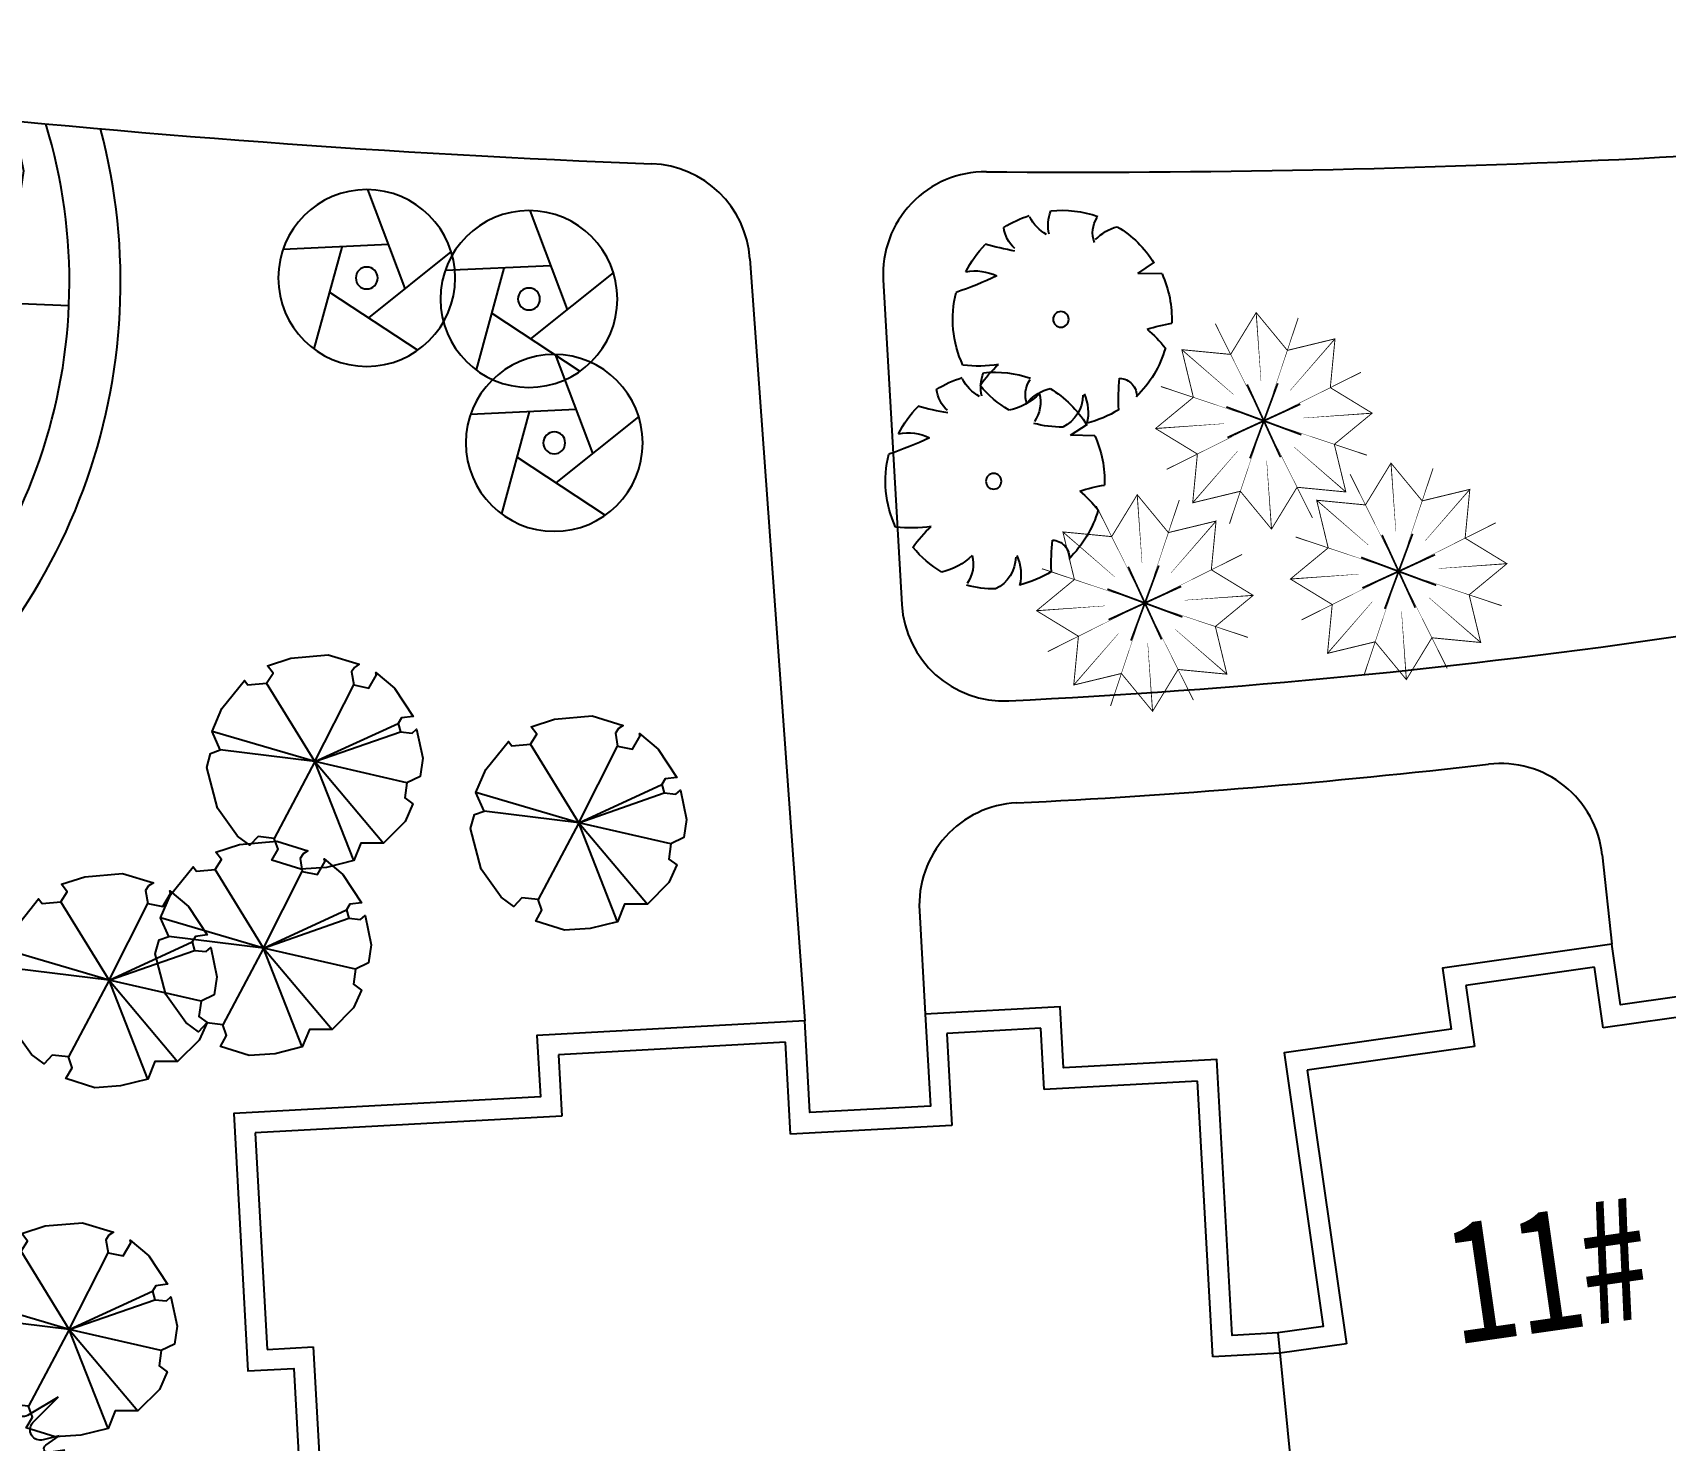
# Model space of a CAD drawing. Extents: x 116619 to 413619, y -387877 to -177877.
# Drawn here: x 301882 to 333786, y -288768 to -261251 of the extents above; entities that cross this region are included whole.
import ezdxf

# ---------------------------------------------------------------- set-up
doc = ezdxf.new("R2010")
doc.units = 0
doc.header["$LTSCALE"] = 35
doc.header["$MEASUREMENT"] = 0
doc.layers.get('0').update_dxf_attribs({"linetype": 'CONTINUOUS'})
for name, color, linetype in [('FU', 7, 'CONTINUOUS'), ('LAYER1', 160, 'CONTINUOUS'), ('LAYER13', 86, 'CONTINUOUS'), ('LAYER4', 41, 'CONTINUOUS'), ('LAYER5', 23, 'CONTINUOUS'), ('PUB_TEXT', 7, 'CONTINUOUS'), ('STRU-02', 4, 'CONTINUOUS'), ('TREE', 84, 'CONTINUOUS'), ('YJ', 31, 'CONTINUOUS'), ('YJ1', 7, 'CONTINUOUS'), ('新路', 21, 'CONTINUOUS')]:
    doc.layers.add(name, color=color, linetype=linetype)
doc.styles.add('_ST64F', font='', dxfattribs={"width": 0.8})
doc.styles.add('DIM_FONT', font='SIMPLEX.shx', dxfattribs={"width": 0.8})
doc.styles.add('HZ', font='txt', dxfattribs={"bigfont": 'hztxt'})
doc.styles.get('_ST64F').set_extended_font_data('SimSun')

# ---------------------------------------------------------------- blocks, each defined once
blk = doc.blocks.new('2')
for p, q in [((-1.03609636425972e-08, 9.837094694375992e-09), (-68.9524859910016, 1678.33214586298)), ((-1.03609636425972e-08, 9.837094694375992e-09), (-1167.224906997202, 1352.376489206916)), ((-1.03609636425972e-08, 9.837094694375992e-09), (-1277.824617974969, 1221.762453086441)), ((-1.03609636425972e-08, 9.837094694375992e-09), (1494.832892336883, 1004.587669482804)), ((-1807.271183743243, 369.2444760354119), (-1.03609636425972e-08, 9.837094694375992e-09)), ((-1.03609636425972e-08, 9.837094694375992e-09), (-1879.089685473795, -893.2046650637058)), ((-1490.444621579139, -1446.562913428992), (-1.03609636425972e-08, 9.837094694375992e-09)), ((-1.03609636425972e-08, 9.837094694375992e-09), (100.9696429652104, -1695.170093550172)), ((-1.03609636425972e-08, 9.837094694375992e-09), (1779.648050310105, -559.8013749332749)), ((-1.03609636425972e-08, 9.837094694375992e-09), (2074.787512167779, -293.9034392897156))]:
    blk.add_line(p, q)
blk.add_lwpolyline([(1267.746959990589, 1645.455038877029), (629.0589028555551, 2006.862265282427), (0.2890181525144726, 2090.705721887876), (59.68932917575876, 1995.554219796031), (76.58963469881564, 1891.537084196985), (-68.95248599056504, 1678.332145862456), (-361.2328878195112, 1746.412654135434), (-391.5044131193717, 2041.210980124597), (-358.3244998261216, 2080.395190960786), (-816.5003752122866, 1952.505317088391), (-1378.579042923753, 1598.624167118862), (-1183.241917856751, 1478.072306512855), (-1167.224906997493, 1352.376489207207), (-1277.824617975013, 1221.762453086732), (-1496.160886992322, 1294.463496797369), (-1544.501226917811, 1402.676402501296), (-1889.956794065947, 932.6916103522526), (-1988.068579930463, 589.6177021349431), (-1807.271183742909, 369.2444760348299), (-1892.533791654219, 82.6160452796612), (-2083.793078714487, 42.68267529667355), (-2088.418728070887, -334.6531320327776), (-1879.089685474231, -893.2046650631819), (-1475.592967823904, -1077.840291285247), (-1490.444621578907, -1446.562913429283), (-1061.633418390207, -1787.23964472278), (-618.2824863221322, -2028.095010522229), (-31.12931245547952, -2099.125418928161), (-52.98665774003894, -1856.351062411442), (100.9696429646865, -1695.170093549357), (402.5660440915381, -1793.51985118672), (477.9607484462322, -2014.393881021068), (775.4566940386139, -1952.285118506348), (1357.9154250547, -1615.661142253724), (1878.639978840656, -980.0697803439689), (1921.425198779631, -702.280272659089), (1779.6480503106, -559.801374933857), (2074.787512168303, -293.9034392905887), (2083.77212106112, 191.9203395922668), (1911.12945997616, 876.3934278130764), (1814.163565686409, 823.8953650432522), (1494.83289233729, 1004.587669482105), (1461.938193482783, 1234.327332823537), (1623.474707503628, 1321.809743415564)], close=True)
at = {"style": 'DIM_FONT', "width": 0.8, "flags": 9}
for tag in ['XSIZE', 'YSIZE']:
    blk.add_attdef(tag, (-1.037551555782557e-08, 9.837094694375992e-09), '', height=0.35, rotation=319.7431607448266, dxfattribs=at)
blk = doc.blocks.new('A$C03D54C55')
at = {"color": 2}
for p, q in [((20007.67929664078, 36036.26572680898), (20581.51638132361, 40913.45505759888)), ((20581.51638132361, 40913.45505759888), (21243.60720097339, 36047.46075893182)), ((23831.42717797009, 35762.12449720153), (24868.83638483248, 37820.421990384)), ((24868.83638483248, 37820.421990384), (24763.9285891545, 35554.84957829799)), ((25789.268171527, 35257.88118789624), (26911.38406346469, 37228.84032624942)), ((26911.38406346469, 37228.84032624942), (26546.16450391334, 34990.43940744124)), ((27530.46394066561, 34577.32186619326), (28872.17692095412, 36405.88148472441)), ((28872.17692095412, 36405.88148472441), (28251.50924062214, 34224.46093137166)), ((30588.11441811715, 32741.87878293928), (34162.69600002149, 36109.16719981661)), ((34162.69600002149, 36109.16719981661), (31542.08614926483, 31956.01553171669)), ((33341.06064880133, 30074.01665668457), (35458.81033262533, 30983.93022927741)), ((35458.81033262533, 30983.93022927741), (33922.16442337001, 29315.83450373623)), ((34516.73251093716, 28429.26793921686), (36643.23126782395, 29217.82804279629)), ((36643.23126782395, 29217.82804279629), (34924.64047758983, 27737.87206516654)), ((35413.11075462095, 26788.71018617257), (37616.29799379657, 27327.03164137475)), ((37616.29799379657, 27327.03164137475), (35738.6488630442, 26054.92404302408)), ((36575.60683967214, 23417.25936992688), (41478.34646957568, 23699.05519939278)), ((41478.34646957568, 23699.05519939278), (36801.24842241616, 22202.05198450328)), ((39176.78883034328, 18939.76966470783), (36927.41850636712, 18649.67115451221)), ((36969.61728278527, 19603.99868588406), (39176.78883034328, 18939.76966470783)), ((36445.14545894344, 15755.4197855356), (38478.91116209727, 14751.61648574297)), ((38948.87930315606, 16825.52579697547), (36681.06501299934, 16796.50261033466)), ((36813.01008306863, 17588.34076450311), (38948.87930315606, 16825.52579697547)), ((38478.91116209727, 14751.61648574297), (36222.85347694896, 14984.05512556323)), ((39105.39363088299, 9489.948384357383), (34560.27354374263, 11349.55806426209)), ((35168.54231369439, 12425.5005427209), (39105.39363088299, 9489.948384357383))]:
    blk.add_line(p, q, dxfattribs=at)
at = {"color": 3}
for p, q in [((9785.004657020036, 31758.9399374671), (7089.592495070479, 35863.93909037113)), ((7089.592495070479, 35863.93909037113), (10724.58433229144, 32561.95497298584)), ((12890.38005909673, 34006.79333258019), (12362.03349158764, 36250.37447386474)), ((12362.03349158764, 36250.37447386474), (13737.95133300524, 34447.41188588087)), ((14714.29462421057, 34878.99647990143), (14306.97715443277, 37110.12096742162)), ((14306.97715443277, 37110.12096742162), (15466.01911644064, 35160.647774401)), ((16485.583067188, 35476.87685973919), (16338.01937363406, 37740.07127391221)), ((16338.01937363406, 37740.07127391221), (17264.75044930332, 35670.04868626024)), ((7446.490645067679, 29066.46338789008), (5878.696969872195, 30705.3187787091)), ((5878.696969872195, 30705.3187787091), (7919.199031767901, 29715.28073125909)), ((5637.356835295737, 25629.36212308012), (3790.473724270414, 27008.43036183191)), ((3790.473724270414, 27008.43036183191), (6003.409953161346, 26511.70383056533)), ((6473.915076397534, 27469.89818093774), (4727.752615843201, 28917.22007372818)), ((4727.752615843201, 28917.22007372818), (6868.727484070376, 28168.8547794905)), ((4703.393575507391, 21911.3096889279), (-0.0545263298554346, 23323.34393831744)), ((-0.0545263298554346, 23323.34393831744), (4906.985249392746, 23130.40506820503)), ((2388.242904807383, 18593.26287418633), (4587.742360515404, 19146.45917238691)), ((4642.67847693467, 18345.58515793376), (2388.242904807383, 18593.26287418633)), ((2655.936070523137, 16483.68702727876), (4777.057909841358, 17286.5980701521)), ((4923.894700127566, 16497.38572804636), (2655.936070523137, 16483.68702727876)), ((3164.885160285223, 14418.99801707506), (5179.38232110464, 15460.93140700553)), ((5466.127681358164, 14549.72403640288), (3164.885160285223, 14418.99801707506)), ((2629.899951086845, 9159.553446275473), (6512.929218578327, 12165.93806503783)), ((7140.588352958264, 11101.19061870093), (2629.899951086845, 9159.553446275473)), ((33019.25510396426, 9251.108354627271), (34283.0884181748, 7323.536880772735)), ((7499.879427561187, 7071.26912857662), (8829.20603704115, 8908.853076408326)), ((9386.081437162007, 8330.660242956888), (7499.879427561187, 7071.26912857662)), ((9060.953505704587, 5627.310123834643), (10169.72583385344, 7605.806503495201)), ((10789.50525601424, 7095.619643827144), (9060.953505704587, 5627.310123834643)), ((32749.48982930559, 5850.429534703551), (30993.58754953872, 7285.919410638395)), ((31603.64709163886, 7807.689972289081), (32749.48982930559, 5850.429534703551)), ((34283.0884181748, 7323.536880772735), (32373.49905303431, 8547.175902928226)), ((10777.9876413625, 4372.812749659177), (11651.44012392109, 6465.873847838724)), ((12456.8126214114, 5952.164869766566), (10777.9876413625, 4372.812749659177)), ((13748.8709986482, -0.03740153217222542), (14790.97720858583, 4798.949930742616)), ((28154.1684896018, 130.4457500966964), (25867.73856463585, 4476.536288310017)), ((27025.30196966889, 4909.768416364619), (28154.1684896018, 130.4457500966964)), ((31056.39013753099, 4563.812529321003), (29477.55836215589, 6192.036784473166)), ((30143.66754569316, 6640.049864104716), (31056.39013753099, 4563.812529321003)), ((15956.19846660126, 4386.757580837701), (13748.8709986482, -0.03740153217222542)), ((18821.81499962468, 1530.606468147831), (18658.96206848224, 3792.752113949507)), ((19457.20856360572, 3707.783314169152), (18821.81499962468, 1530.606468147831)), ((20945.82607962719, 1427.908771707269), (20523.44200163323, 3656.230043574702)), ((21326.16237595874, 3663.790768077131), (20945.82607962719, 1427.908771707269)), ((23067.52590639674, 1570.59629712248), (22391.235586763, 3735.418553930183)), ((23338.39247919545, 3859.578108467045), (23067.52590639674, 1570.59629712248))]:
    blk.add_line(p, q, dxfattribs=at)
at = {"color": 2}
for centre, major_axis, ratio, start_param, end_param in [((18583.80190607464, 36245.72506373213), (-1017.668914035831, 1017.668914035831), 0.9999999999999952, 1.196911905245726, 3.780933461381069), ((22578.35450282639, 36275.16131049482), (957.443967286326, 957.4439672863259), 0.9999999999999889, 2.525162394228837, 5.109183950364173), ((25312.25002691217, 35529.45944154885), (-388.1372554579132, 388.1372554579132), 0.9999999999999364, 0.7391260110211841, 3.409432069634918), ((27087.90980568844, 34902.04774407088), (-388.1372554578966, 388.1372554578967), 0.9999999999999639, 0.6236624069953924, 3.293968465609102), ((29631.99892189827, 33817.58468841738), (1369.68217098162, 441.8945436250688), 0.999999999999947, 2.542891848259051, 5.126913404394418), ((32710.92499608116, 31272.48524624284), (1334.576153672658, 228.7015326473222), 0.9999999999999747, 2.442710964224524, 5.02673252035981), ((34325.88254849648, 28943.93030425336), (-540.7888339404768, 94.06644052991854), 0.999999999999771, -0.5721839466794949, 2.098122111934228), ((35282.82438958657, 27321.93295503664), (-388.1372554580055, 388.1372554580056), 0.999999999999999, -0.0744692938021867, 2.595836764811505), ((36534.63030452188, 24855.87709564739), (-1017.668914035955, 1017.668914035955), 0.9999999999999758, -0.1993514963497172, 2.384670059785596), ((37257.26612757394, 20927.12227915856), (957.4439672868516, 957.4439672868515), 0.999999999999926, 1.128898992633824, 3.712920548769102), ((36997.62912128889, 18105.27100048825), (388.1372554580634, 388.1372554580634), 0.9999999999998797, 0.9136589362206513, 3.583964994834356), ((36688.08930202333, 16247.63858572341), (388.1372554578797, 388.1372554578795), 0.9999999999999735, 0.798195332194643, 3.468501390808378), ((36061.87811581275, 13553.88486636418), (-1017.668914035992, 1017.668914035992), 0.9999999999999977, -0.8974831971473133, 1.686538358987989), ((34090.09435492508, 10079.78271744307), (957.4439672864697, 957.4439672864696), 0.9999999999999876, 0.4307672918354402, 3.014788847970741)]:
    blk.add_ellipse(centre, major_axis=major_axis, ratio=ratio, start_param=start_param, end_param=end_param, dxfattribs=at)
at = {"color": 3}
for centre, major_axis, ratio, start_param, end_param in [((11600.69699258052, 33594.34274289967), (-957.4439672864697, 957.44396728647), 0.9999999999999809, 1.652497768231767, 4.236519324367111), ((14174.31038875322, 34780.41613903013), (388.1372554578901, 388.13725545789), 0.9999999999999701, 3.008054038613407, 5.67836009722706), ((15937.83716046516, 35441.16299944522), (388.1372554578763, 388.1372554578762), 0.99999999999999, 2.892590434588466, 5.562896493202054), ((8559.613427787088, 31004.14435420773), (1017.668914035628, 1017.668914035628), 0.9999999999999847, 3.465839932838512, 6.04986148897383), ((6123.629375124408, 27047.28608263453), (-388.1372554578255, 388.1372554578255), 0.9999999999999789, 2.135389412616291, 4.805695471229954), ((7049.849363872141, 28687.02070157154), (543.2412223088583, 78.6767598054009), 0.9999999999998318, 4.232291942588258, 6.902598001202007), ((4914.520417460823, 24484.41434521496), (957.4439672865457, 957.4439672865454), 0.999999999999996, 3.92142579582442, 6.505447351959725), ((4249.862682471983, 20545.43642751133), (414.1720854201381, 1378.318367014293), 0.9999999999999796, 3.67048054342153, 6.25450209955685), ((4582.734684915224, 17799.95909555507), (388.1372554577881, 388.137255457788), 0.9999999999997212, 4.288853836183919, 6.959159894797629), ((4927.210105656268, 15948.48676991771), (-508.7032729704288, 206.2087248827968), 0.9999999999998354, 2.433242753064499, 5.103548811678137), ((5648.361105541961, 13208.01286029356), (-1228.409867716934, 569.5674656107337), 0.9999999999999427, 2.69752031926936, 5.281541875404657), ((7671.129941406165, 9763.346958134964), (1392.9325673747, 361.9929556447847), 0.9999999999999623, -0.8899378759119072, 1.694083680223398), ((9690.883500804834, 7874.155303062696), (388.1372554578748, 388.1372554578747), 0.9999999999999892, 4.986985536980665, 7.657291595594427), ((11144.87045325132, 6677.269748713356), (388.1372554580927, 388.1372554580927), 0.9999999999999811, 5.10244914100656, 7.772755199620164), ((28434.9483589232, 5199.935772303026), (-1311.915416138421, 591.7583781311658), 0.9999999999999496, 4.325910999360869, 6.9099325554962), ((30646.16547268975, 6860.950048605795), (-547.8782758325888, 33.62221020728227), 0.9999999999998171, 4.088345613468833, 6.75865167208263), ((32077.34983072498, 8085.010676765174), (547.475350837016, 39.64591245909769), 0.9999999999998272, 0.9286357006913444, 3.598941759305084), ((13458.84684313912, 5041.491866173048), (-957.4439672867335, 957.4439672867335), 0.9999999999999912, 3.74689287062514, 6.330914426760438), ((17222.56623098507, 3702.93543837691), (-7.148085725427763, 1439.183428914003), 0.9999999999999766, -1.513315159394842, 1.070706396740481), ((24691.36454975102, 3806.057296773826), (-1185.381084556509, 654.4230935437564), 0.9999999999999609, 4.164063790294161, 6.748085346429477), ((19984.13620983517, 3554.003231623676), (388.1372554577768, 388.1372554577767), 0.9999999999999962, 5.685117237779023, 8.355423296392733), ((21867.29803967301, 3571.740501343738), (-388.137255458171, 388.1372554581711), 0.9999999999999292, 4.229784515009523, 6.900090573623283)]:
    blk.add_ellipse(centre, major_axis=major_axis, ratio=ratio, start_param=start_param, end_param=end_param, dxfattribs=at)
at = {"extrusion": (0, 0, -1)}
blk.add_ellipse((20772.26998776448, 19854.31896274391), major_axis=(1145.512985522212, 1145.512985522212), ratio=0.9999999999999927, dxfattribs=at)
at = {"color": 2, "style": 'HZ', "flags": 1}
for tag, p, height in [('AMOUNT', (20772.26998776448, 19692.31896274409), 97.19999999995343), ('TYPE', (20772.26998776448, 19206.31896274356), 97.20000000001164), ('SCALE', (20772.26998776448, 19530.3189627442), 97.20000000001164), ('LNAME', (20772.26998776448, 19854.31896274391), 97.20000000001164), ('HNAME', (20772.26998776448, 19368.31896274438), 97.19999999995343)]:
    blk.add_attdef(tag, p, '', height=height, dxfattribs=at)
blk = doc.blocks.new('U_D0QGS')
at = {"layer": 'STRU-02', "color": 3, "xscale": 0.154678545, "yscale": 0.154678545, "zscale": 0.154678545}
blk.add_blockref('A$C03D54C55', (-2921.880306993713, -3320.268119789253), dxfattribs=at)
at = {"flags": 9}
for tag in ['YSIZE', 'XSIZE']:
    blk.add_attdef(tag, (0, 0), '', height=0.5, dxfattribs=at)
blk = doc.blocks.new('U_B11YRN')
for p, q in [((-633.6403468534118, -234.253163611982), (-155.6614936093974, 1491.901303507475)), ((-418.5936332152633, 530.2395723202499), (1370.780409474915, 609.0657345473883)), ((374.9352540521068, 561.9592414861254), (1002.850377777417, -1115.477978174255)), ((26.98236221662955, -675.0159894046956), (-1466.984503265092, 312.9799788804958)), ((650.316363800026, -182.9296607897268), (-750.9847903778427, -1298.469038761104))]:
    blk.add_line(p, q)
for radius in [1500, 185.807567241427]:
    blk.add_circle((0, 0), radius)
at = {"style": 'DIM_FONT', "width": 0.8, "flags": 9}
for tag in ['YSIZE', 'XSIZE']:
    blk.add_attdef(tag, (0, 0), '', height=0.5, dxfattribs=at)
blk = doc.blocks.new('_F17GOO')
blk.add_blockref('U_B11YRN', (154.4330940676737, -43.96038615846919))
at = {"width": 0.8, "flags": 9}
for tag in ['YSIZE', 'XSIZE']:
    blk.add_attdef(tag, (0, 0), '', height=0.5, dxfattribs=at)
blk = doc.blocks.new('U_B5FRX')
at = {"layer": 'TREE', "xscale": 1.024, "yscale": 1.024, "zscale": 1.024}
blk.add_blockref('_F17GOO', (-158.1394883252215, 45.01543542626314), dxfattribs=at)
at = {"style": 'DIM_FONT', "width": 0.8, "flags": 9}
for tag in ['YSIZE', 'XSIZE']:
    blk.add_attdef(tag, (0, 0), '', height=0.5, dxfattribs=at)
blk = doc.blocks.new('U_B2JUH')
blk.add_blockref('U_B5FRX', (43.04820310141258, -178.6428242662005))
at = {"flags": 9}
for tag in ['YSIZE', 'XSIZE']:
    blk.add_attdef(tag, (0, 0), '', height=0.5, dxfattribs=at)
blk = doc.blocks.new('U_B8FXH')
blk.add_blockref('U_B2JUH', (-300, 300))
at = {"flags": 9}
for tag in ['YSIZE', 'XSIZE']:
    blk.add_attdef(tag, (0, 0), '', height=0.5, dxfattribs=at)
blk = doc.blocks.new('U_B7SEL')
blk.add_blockref('U_B8FXH', (-140.2086300674273, 50.07791037587231))
at = {"flags": 9}
for tag in ['YSIZE', 'XSIZE']:
    blk.add_attdef(tag, (0, 0), '', height=0.5, dxfattribs=at)
blk = doc.blocks.new('U_B19BKZ')
at = {"layer": 'LAYER1', "color": 96}
for points, const_width in [([(-772.4446260187688, -890.3892816192529), (-721.4080333997263, -360.5802924441523), (-1175.801132078006, -83.39946577957016), (-765.0812823691122, 255.1437424701144), (-890.3892816195075, 772.4446260193217), (-360.580292444396, 721.4080334002647), (-83.39946577984665, 1175.801132078574), (255.1437424698815, 765.0812823696469), (772.4446260190598, 890.3892816200532), (721.4080334000028, 360.5802924449526), (1175.801132078297, 83.39946578039962), (765.0812823694105, -255.1437424693286), (890.3892816198058, -772.4446260185068), (360.5802924447053, -721.4080333994643), (83.39946578014496, -1175.801132077759), (-255.1437424695869, -765.0812823688757), (-772.4446260187688, -890.3892816192529)], 10), ([(-181.0865000437298, 394.6924250650336), (1.455191522836685e-10, 3.92901711165905e-10)], 20), ([(151.0421980839528, 407.1371824089292), (1.455191522836685e-10, 3.92901711165905e-10)], 20), ([(394.6924250647862, 181.0865000442718), (1.455191522836685e-10, 3.92901711165905e-10)], 20), ([(-407.1371824083908, 151.0421980841929), (1.455191522836685e-10, 3.92901711165905e-10)], 20), ([(-394.6924250644952, -181.086500043486), (1.455191522836685e-10, 3.92901711165905e-10)], 20), ([(-151.0421980836691, -407.137182408158), (1.455191522836685e-10, 3.92901711165905e-10)], 20), ([(407.1371824086818, -151.0421980834071), (1.455191522836685e-10, 3.92901711165905e-10)], 20), ([(181.0865000440208, -394.6924250642478), (1.455191522836685e-10, 3.92901711165905e-10)], 20)]:
    blk.add_lwpolyline(points, dxfattribs=dict(at, const_width=const_width))
for points in [[(-30.72423353833801, 433.1633091287367, 3.683984453754672, 10, 0), (-83.39946577984665, 1175.801132078574, 10, 10, 0)], [(1.600710675120354e-10, 4.074536263942719e-10, 0, 10, 0), (372.9085535460763, 1118.214194053115, 10, 10, 0)], [(1.527951098978519e-10, 4.220055416226387e-10, 0, 10, 0), (-527.0106724587968, 1054.383006408927, 10, 10, 0)], [(284.5673993641758, 328.0180271280842, 3.683984453754907, 10, 0), (772.4446260190598, 890.3892816200532, 10, 10, 0)], [(-328.0180271275312, 284.5673993644305, 3.683984453754849, 10, 0), (-890.3892816195075, 772.4446260193217, 10, 10, 0)], [(1.600710675120354e-10, 4.074536263942719e-10, 0, 10, 0), (1054.383006408665, 527.0106724593497, 10, 10, 0)], [(1.382431946694851e-10, 4.074536263942719e-10, 0, 10, 0), (-1118.214194052569, 372.9085535463091, 10, 10, 0)], [(1.309672370553017e-10, 4.074536263942719e-10, 0, 10, 0), (-1054.38300640836, -527.0106724585348, 10, 10, 0)], [(1.309672370553017e-10, 3.92901711165905e-10, 0, 9.999999999999998, 0), (-372.9085535457707, -1118.214194052314, 9.999999999999998, 9.999999999999998, 0)], [(1.527951098978519e-10, 3.92901711165905e-10, 0, 10, 0), (1118.21419405286, -372.9085535455233, 10, 10, 0)], [(1.527951098978519e-10, 3.92901711165905e-10, 0, 10, 0), (527.0106724590951, -1054.383006408098, 10, 10, 0)], [(433.1633091284966, 30.72423353888735, 3.683984453754978, 10, 0), (1175.801132078297, 83.39946578039962, 10, 10, 0)], [(-433.1633091282056, -30.72423353805789, 3.683984453754978, 10, 0), (-1175.801132078006, -83.39946577957016, 10, 10, 0)], [(-284.5673993638957, -328.0180271272984, 3.68398445375506, 10, 0), (-772.4446260187688, -890.3892816192529, 10, 10, 0)], [(328.0180271278441, -284.5673993636301, 3.683984453755023, 10, 0), (890.3892816198058, -772.4446260185068, 10, 10, 0)], [(30.72423353863633, -433.1633091279509, 3.683984453754921, 10, 0), (83.39946578014496, -1175.801132077759, 10, 10, 0)]]:
    blk.add_lwpolyline(points, format="xyseb", dxfattribs=at)
at = {"flags": 9}
for tag in ['YSIZE', 'XSIZE']:
    blk.add_attdef(tag, (0, 0), '', height=0.5, dxfattribs=at)
blk = doc.blocks.new('A$C225B288B')
at = {"layer": 'LAYER1', "xscale": 0.0018, "yscale": 0.0018, "zscale": 0.0018}
blk.add_blockref('U_B19BKZ', (2.13191879975966, 2.131932793479791), dxfattribs=at)
blk = doc.blocks.new('M_F13')
for p, q in [((-484.1707726325494, 239.3635604351966), (-484.1707726325494, 239.3635604351966)), ((-397.3273588397005, 192.8007087845654), (-484.1707726325494, 239.3635604351966)), ((-515.1862775585669, 179.497036884386), (-397.3273588397005, 192.8007087845654))]:
    blk.add_line(p, q)
blk.add_circle((-3.124356323995016, 3.122764844410995), 38.19129419894237)
for centre, radius, start, end in [((-8.366491272492567, 3.426213290907981), 532.1830287655648, 89.33214789761615, 114.3856376375889), ((-325.4140871285308, 399.2104523212729), 130.0053747879539, 343.6554930631364, 39.75999905221702), ((-174.7510699382728, 449.0992219469845), 193.0394698033984, 352.0774890396579, 26.61284375673618), ((-84.56230609322301, 589.4586796650692), 201.8433641199807, 304.1868289016925, 338.5411029521464), ((-8.366491272492567, 3.426213290907981), 530.635912621629, 62.87665481919286, 77.70213155929174), ((-8.366491272492567, 3.426213290907981), 526.717709094641, 126.0750832653475, 153.6245397522663), ((-355.5003343913286, 207.8080208276788), 224.403476599897, 48.5203254456983, 80.51513420599325), ((79.86628706235024, 476.3367862375235), 153.6894522377071, 315.8453936709736, 359.7650517005484), ((-244.3907489811299, 1929.23720569768), 1632.167053856146, 285.4397484795938, 290.7099380494143), ((-8.366491272492567, 3.426213290907981), 523.3081512775127, 31.40983736236552, 49.47524964655826), ((411.9486994804647, 44.08673669176824), 233.5512010930507, 83.53226198880667, 121.6543979234022), ((958.8282334270953, 2090.854452699206), 1965.482605593802, 250.0864889084941, 256.3451059776773), ((-8.366491272492567, 3.426213290907981), 536.5325998408181, 160.8426086360242, 187.2750049578882), ((-8.366491272492567, 3.426213290907981), 533.5852264281983, 340.3307323359838, 19.42996586111129), ((-610.1709703373417, -941.8811506774291), 880.120823157168, 77.37282204331454, 85.464893159638), ((-4.509560895889081, -499.5216754744943), 586.7160784787773, 134.7781732768324, 147.3314664882382), ((-8.366491272492567, 3.426213290907981), 524.2458075739542, 200.8102967799917, 231.4391627845076), ((357.6164668545061, 465.0542429203251), 655.5885988104213, 266.7454952844627, 282.0146256256703), ((-0.1343107446045906, -630.5382491610344), 545.230109940777, 39.65358745448385, 53.99299145650343), ((-250.9462972172714, -395.6289919717128), 87.2136964104515, 97.74104035208522, 188.8107453020594), ((-1350.450460115571, -519.14793294827), 1107.830682670651, 2.946463605808077, 10.92381386573493), ((-8.366491272492567, 3.426213290907981), 514.0723757636953, 305.3940385052633, 326.2463764496025), ((124.9841737184488, -442.2467953651558), 220.2945284226358, 160.600850515773, 199.3991494842191), ((100.2743666530096, -356.5412966543881), 177.912621491226, 186.1911535261988, 248.4951689965226), ((295.5747862085336, -375.7284358642501), 163.4501424661077, 170.6313753688686, 220.6278158106918), ((325.3933213488563, -117.6562043841968), 300.1513038858919, 230.4582328344403, 263.1092801234542), ((-8.366491272492567, 3.426213290907981), 521.8934893924253, 243.1498330697507, 261.8356210533511), ((-8.366491272492567, 3.426213290907981), 527.2859582375127, 274.7236248562025, 290.327701486811)]:
    blk.add_arc(centre, radius, start, end)
at = {"width": 0.8, "flags": 9}
for tag, p in [('XSIZE', (-62.48718857030872, 12.49105406600211)), ('YSIZE', (9.373079929115192, 6.245527033001053))]:
    blk.add_attdef(tag, p, '', height=0.2, dxfattribs=at)

msp = doc.modelspace()

# ---------------------------------------------------------------- linework, layer by layer
for p, q in [((332399.7323870137, -279519.6241746005), (329885.3340652063, -279879.3477897104)), ((332569.6805516556, -280707.5288935658), (332399.7323870137, -279519.6241746005)), ((329885.3340652063, -279879.3477897104), (330055.2822298184, -281067.2525086757)), ((335697.8296449259, -280259.9987267461), (332569.6805516556, -280707.5288935658)), ((321584.0364385322, -280712.5615632441), (319746.8020483926, -280813.406968331)), ((321649.8051809743, -281910.7579046395), (321584.0364385322, -280712.5615632441)), ((316591.5516827479, -280986.5979901012), (312158.2252196148, -281229.942337146)), ((316690.2047964111, -282783.8925021794), (316591.5516827479, -280986.5979901012)), ((319746.8020483926, -280813.406968331), (319845.4551620558, -282610.7014804091)), ((330055.2822298184, -281067.2525086757), (326788.5442526713, -281534.6099613663)), ((312158.2252196148, -281229.942337146), (312223.9939620569, -282428.1386785414)), ((326788.5442526713, -281534.6099613663), (327553.3109934404, -286880.1811967101)), ((324645.2960344329, -281746.3360485192), (321649.8051809743, -281910.7579046395)), ((324941.2553754523, -287138.2195847686), (324645.2960344329, -281746.3360485192)), ((312223.9939620569, -282428.1386785414), (306233.0122551098, -282756.982390767)), ((319845.4551620558, -282610.7014804091), (316690.2047964111, -282783.8925021794)), ((306233.0122551098, -282756.982390767), (306465.3951450661, -286990.6094636675)), ((306465.3951450661, -286990.6094636675), (307364.0424011126, -286941.2829068359)), ((307364.0424011126, -286941.2829068359), (307742.2126701847, -293830.9118698146)), ((326252.9162841216, -287066.2227963414), (324941.2553754523, -287138.2195847686)), ((327553.3109934404, -286880.1811967101), (326252.9162841216, -287066.2227963414))]:
    msp.add_line(p, q)
msp.add_lwpolyline([(335245.2120170668, -279920.6798753049), (332908.9994030967, -280254.9112657066), (332739.0512384847, -279067.0065467414), (329432.7164373472, -279540.0289382543), (329602.6646019593, -280727.9336572196), (326335.9266248122, -281195.2911099102), (327100.6933655813, -286540.8623452689), (326213.5552426055, -286667.7811909821), (325318.7312417701, -286716.8978901561), (325022.7719007507, -281325.0143539067), (322027.2810472921, -281489.436210027), (321961.5123048499, -280291.2398686316), (319325.4803537801, -280435.9311020132), (319424.1334674433, -282233.2256140914), (317067.6806627288, -282362.5708075669), (316969.0275490656, -280565.2762954887), (311736.9035250023, -280852.4664708283), (311802.6722674444, -282050.6628122237), (305811.6905604973, -282379.5065244492), (306087.9192787483, -287411.93115828), (306986.5665347949, -287362.6046014484), (307364.7368038669, -294252.2335644271)])
at = {"layer": 'FU'}
for radius, start, end in [(11658.4467144748, 163.3436814684192, 14.92049469979515), (10658.4467144748, 161.7641936127132, 16.90199321536944)]:
    msp.add_arc((291941.1339684215, -266131.8380209222), radius, start, end, dxfattribs=at)
at = {"layer": 'LAYER4'}
msp.add_line((326213.5552426055, -286667.7811909821), (326857.1082711294, -293182.3014386203), dxfattribs=at)
at = {"layer": 'YJ'}
msp.add_line((297964.3023162102, -266388.9417106829), (302589.8836795756, -266586.3882981135), dxfattribs=at)
at = {"layer": '新路'}
for p, q in [((315898.8678625321, -265669.6231265383), (316969.0275490474, -280565.276295485)), ((318504.3903307355, -266083.6778194294), (318867.4110867555, -272429.1036448785)), ((332552.1801555899, -277323.4917485689), (332739.0512384704, -279067.0065467378)), ((319210.1229176128, -278419.5393600462), (319325.4803537779, -280435.9311020081))]:
    msp.add_line(p, q, dxfattribs=at)
for centre, radius, start, end in [((322426.031531059, -45705.98655704533), 218271.8692032541, 263.7886191612766, 267.782750066347), ((322426.031531059, -45705.98655704533), 218271.8692032541, 269.4992987406941, 276.1976086369021), ((313904.0094924999, -265812.9412465094), 2000, 4.109283707652329, 87.78275006635134), ((320501.1253780421, -265969.444939496), 2000, 89.49929874069414, 183.2743128910049), ((314384.1551798335, -137923.9458260974), 136547.0586400383, 272.7605197608036, 283.9012274909288), ((320864.146134062, -272314.8707649451), 2000, 183.2743128910051, 272.760519760804), ((314384.1551798335, -137923.9458260974), 138547.0586400383, 272.7824543087726, 276.6103976389427), ((330563.5698141519, -277536.6323358023), 2000, 6.117645442758548, 96.6103976389421), ((321206.8579649194, -278305.3064801127), 2000, 92.7824543087705, 183.2743128910066)]:
    msp.add_arc(centre, radius, start, end, dxfattribs=at)

# ---------------------------------------------------------------- block references
at = {"layer": 'LAYER13', "extrusion": (0, 0, -1), "xscale": 1.125, "yscale": 1.125, "zscale": -1.125, "rotation": 354.786686086626}
for p in [(-307982.9419435923, -266279.5760577291), (-311152.2739422439, -266691.1815507492), (-311647.1627629584, -269503.3575240095)]:
    msp.add_blockref('U_B7SEL', p, dxfattribs=at)
at = {"layer": 'LAYER5', "extrusion": (0, 0, -1), "xscale": 4, "yscale": 4, "zscale": -4, "rotation": 354.786686086626}
for p in [(-321963.7123984847, -266869.2838681811), (-320649.6293122096, -270034.0025928548)]:
    msp.add_blockref('M_F13', p, dxfattribs=at)
at = {"layer": 'TREE', "extrusion": (0, 0, -1), "zscale": -1, "rotation": 24.49028668138464}
for p in [(-299596.892175025, -264017.2973480739), (-299424.4370722558, -268105.7806196886), (-307398.5685905337, -275501.6099300091), (-312553.8446052347, -276695.0048948769), (-306392.660946016, -279144.6047608922), (-303374.9380124619, -279772.707211466), (-302598.2489423408, -286600.8509206503)]:
    msp.add_blockref('2', p, dxfattribs=at)
at = {"layer": 'TREE', "xscale": -0.9216, "yscale": 0.9216, "zscale": 0.9216, "rotation": 108.3453828030394}
msp.add_blockref('U_D0QGS', (299708.5298860443, -289583.8405535023), dxfattribs=at)
at = {"layer": 'YJ1', "xscale": 1000, "yscale": 1000, "zscale": 1000}
for p in [(323808.6850313545, -270971.0460701883), (326443.2951015466, -273913.3947269476), (321484.0281881886, -274532.8347879697)]:
    msp.add_blockref('A$C225B288B', p, dxfattribs=at)

# ---------------------------------------------------------------- texts
at = {"layer": 'PUB_TEXT', "style": '_ST64F', "width": 0.8}
msp.add_text('11#', height=2400, rotation=8.141800389267127, dxfattribs=at).set_placement((329714.7793804482, -286896.1835606303))

doc.saveas('drawing.dxf')
